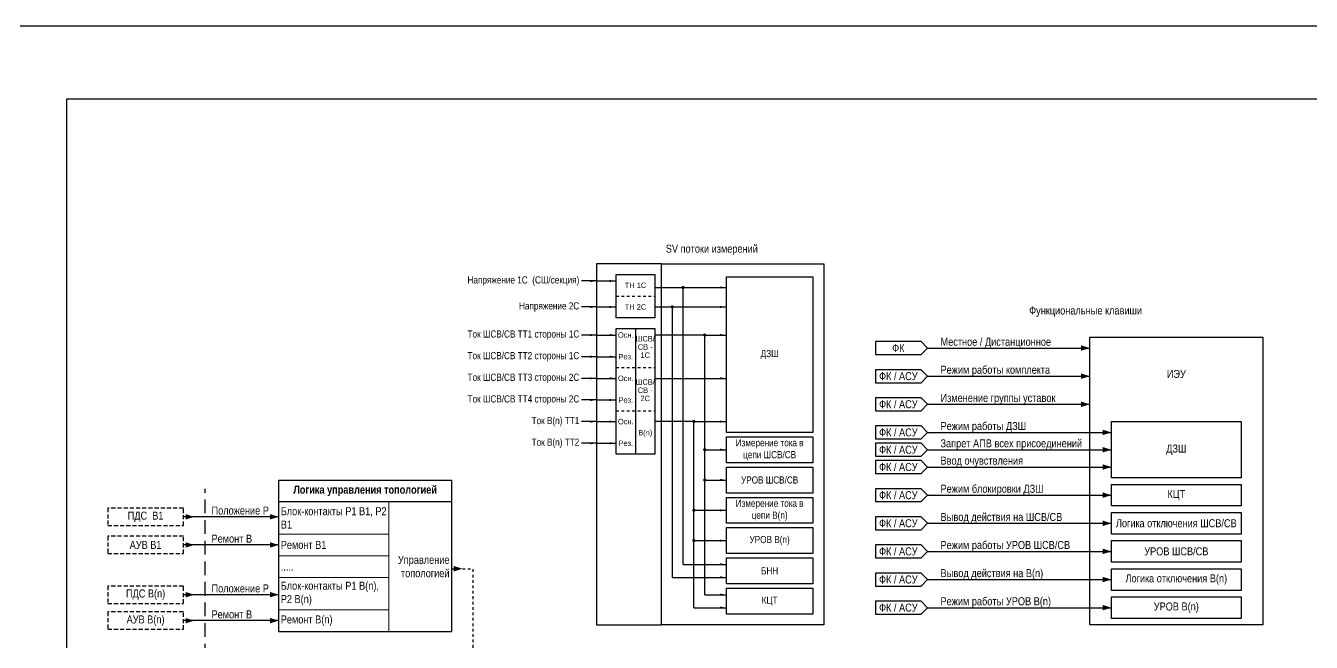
# Model space of a CAD drawing. Header units: millimetres. Extents: x -2550 to 7325, y -3772 to 3128.
# Drawn here: x 81 to 675, y -1107 to -822 of the extents above; entities that cross this region are included whole.
import ezdxf

# ---------------------------------------------------------------- set-up
doc = ezdxf.new("R2010")
doc.units = ezdxf.units.MM
for name, pattern in [('JIS_02_1.2', [2.5, 1.25, -1.25]), ('штриховая2', [9.525, 6.35, -3.175]), ('штрихпунктирная2', [12.7, 6.35, -3.175, 0, -3.175])]:
    doc.linetypes.add(name, pattern=pattern)
for name, color, linetype, lineweight in [('Основная', 7, 'Continuous', 30), ('Тонкая', 7, 'Continuous', 18), ('Цепи внешние', 84, 'Continuous', 30), ('Цепи внутренние', 5, 'Continuous', 30), ('Цепи ТН', 200, 'Continuous', 30), ('Цепи ТТ', 23, 'Continuous', 30), ('Цепи ТТ  других присоединений', 23, 'штрихпунктирная2', 30), ('Цепь - ФК и АСУ', 132, 'Continuous', 30)]:
    doc.layers.add(name, color=color, linetype=linetype, lineweight=lineweight)
doc.styles.add('Narrow', font='ARIALN.TTF')
doc.styles.add('Табл дан', font='ARIALN.TTF')
doc.styles.add('Табл загол', font='ARIALNB.TTF')
doc.styles.add('Табл назв', font='ARIALN.TTF')

# ---------------------------------------------------------------- blocks, each defined once
blk = doc.blocks.new('Point')
at = {"layer": 'Основная', "color": 0, "const_width": 1.5}
blk.add_lwpolyline([(-0.75, 0, 1), (0.75, 0, 1)], format="xyb", close=True, dxfattribs=at)
blk = doc.blocks.new('*T180')
at = {"layer": 'Основная', "color": 0, "linetype": 'ByBlock', "lineweight": -2, "transparency": 16777216}
for p, q in [((0, 0), (80, 0)), ((0, 0), (0, -10)), ((80, 0), (80, -10))]:
    blk.add_line(p, q, dxfattribs=at)
at = {"layer": 'Основная', "color": 0, "linetype": 'ByBlock', "lineweight": 30, "transparency": 16777216}
for p, q in [((0, -10), (80, -10)), ((0, -10), (0, -70)), ((80, -10), (80, -70)), ((0, -70), (80, -70))]:
    blk.add_line(p, q, dxfattribs=at)
at = {"layer": 'Основная', "color": 0, "linetype": 'ByBlock', "lineweight": 18, "transparency": 16777216}
for p, q in [((51, -10), (51, -70)), ((0, -25), (51, -25)), ((0, -35), (51, -35)), ((0, -45), (51, -45)), ((0, -60), (51, -60))]:
    blk.add_line(p, q, dxfattribs=at)
at = {"layer": 'Основная', "color": 0, "transparency": 16777216, "char_height": 3.7}
for s, insert, width, attachment_point, style in [('Логика управления топологией', (40, -5), 77, 5, 'Табл загол'), ('Блок-контакты Р1 В1, Р2 В1', (1, -17.5), 49, 4, 'Табл дан'), ('Ремонт В1', (1, -30), 49, 4, 'Табл дан'), ('Управление топологией', (79, -40), 27, 6, 'Табл дан'), ('.....', (1, -40), 49, 4, 'Табл дан'), ('Блок-контакты Р1 {\\C256;В(n)}, Р2 {\\C256;В(n)}', (1, -52.5), 49, 4, 'Табл дан'), ('Ремонт {\\C256;В(n)}', (1, -65), 49, 4, 'Табл дан')]:
    blk.add_mtext(s, dxfattribs=dict(at, insert=insert, width=width, attachment_point=attachment_point, style=style))

msp = doc.modelspace()

# ---------------------------------------------------------------- linework, layer by layer
at = {"layer": 'Основная', "color": 4}
msp.add_lwpolyline([(-1547, -822), (975, -822), (975, -1639), (-1547, -1639)], close=True, dxfattribs=at)
at = {"layer": 'Основная', "color": 1}
msp.add_lwpolyline([(100, -1696), (694, -1696), (694, -856), (100, -856)], close=True, dxfattribs=at)
at = {"layer": 'Основная', "ltscale": 0.3}
msp.add_lwpolyline([(375, -932), (345, -932), (345, -1099), (375, -1099)], dxfattribs=at)
for points in [[(375, -932), (450, -932), (450, -1099), (375, -1099)], [(583, -1005), (643, -1005), (643, -1031), (583, -1031)], [(583, -1034), (643, -1034), (643, -1044), (583, -1044)], [(583, -1047), (643, -1047), (643, -1057), (583, -1057)], [(583, -1060), (643, -1060), (643, -1070), (583, -1070)], [(583, -1073), (643, -1073), (643, -1083), (583, -1083)], [(583, -1086), (643, -1086), (643, -1096), (583, -1096)]]:
    msp.add_lwpolyline(points, close=True, dxfattribs=at)
at = {"layer": 'Основная'}
for points in [[(405, -938), (445, -938), (445, -1010), (405, -1010)], [(573, -966), (653, -966), (653, -1099), (573, -1099)], [(405, -1012), (445, -1012), (445, -1024), (405, -1024)], [(405, -1026), (445, -1026), (445, -1038), (405, -1038)], [(405, -1040), (445, -1040), (445, -1052), (405, -1052)], [(405, -1054), (445, -1054), (445, -1066), (405, -1066)], [(405, -1068), (445, -1068), (445, -1080), (405, -1080)], [(405, -1082), (445, -1082), (445, -1094), (405, -1094)]]:
    msp.add_lwpolyline(points, close=True, dxfattribs=at)
at = {"layer": 'Основная', "ltscale": 0.3}
msp.add_lwpolyline([(283, -1073, 0, 2.5, 0), (279, -1073, 0, 0, 0)], format="xyseb", dxfattribs=at)
at = {"layer": 'Основная', "linetype": 'JIS_02_1.2'}
for points in [[(278, -1073), (288, -1073)], [(288, -1112), (288, -1073)]]:
    msp.add_lwpolyline(points, dxfattribs=at)
at = {"layer": 'Цепи внешние', "linetype": 'штриховая2', "ltscale": 0.3}
for points in [[(154, -1045), (119, -1045), (119, -1053), (154, -1053)], [(154, -1058), (119, -1058), (119, -1066), (154, -1066)], [(154, -1081), (119, -1081), (119, -1089), (154, -1089)], [(154, -1093), (119, -1093), (119, -1101), (154, -1101)]]:
    msp.add_lwpolyline(points, close=True, dxfattribs=at)
at = {"layer": 'Цепи внешние', "ltscale": 0.3}
for points in [[(159, -1049, 0, 2.5, 0), (155, -1049, 0, 0, 0)], [(198, -1049, 0, 2.5, 0), (194, -1049, 0, 0, 0)], [(159, -1062, 0, 2.5, 0), (155, -1062, 0, 0, 0)], [(198, -1062, 0, 2.5, 0), (194, -1062, 0, 0, 0)], [(159, -1085, 0, 2.5, 0), (155, -1085, 0, 0, 0)], [(198, -1085, 0, 2.5, 0), (194, -1085, 0, 0, 0)], [(159, -1097, 0, 2.5, 0), (155, -1097, 0, 0, 0)], [(198, -1097, 0, 2.5, 0), (194, -1097, 0, 0, 0)]]:
    msp.add_lwpolyline(points, format="xyseb", dxfattribs=at)
for points in [[(198, -1049), (154, -1049)], [(198, -1062), (154, -1062)], [(198, -1085), (154, -1085)], [(198, -1097), (154, -1097)]]:
    msp.add_lwpolyline(points, dxfattribs=at)
at = {"layer": 'Цепи внутренние', "linetype": 'штриховая2'}
msp.add_lwpolyline([(164, -1476), (164, -1036)], dxfattribs=at)
at = {"layer": 'Цепи ТН', "ltscale": 0.3}
msp.add_lwpolyline([(354, -937), (372, -937), (372, -957), (354, -957)], close=True, dxfattribs=at)
for points in [[(345, -940), (338, -940)], [(345, -940), (354, -940)], [(372, -943), (405, -943)], [(345, -952), (338, -952)], [(345, -952), (354, -952)], [(372, -952), (405, -952)], [(385, -1071), (405, -1071)], [(380, -1077), (405, -1077)]]:
    msp.add_lwpolyline(points, dxfattribs=at)
at = {"layer": 'Цепи ТН'}
for points in [[(345, -940, 0, 1, 0), (342, -940, 0, 0, 0)], [(354, -940, 0, 1, 0), (351, -940, 0, 0, 0)], [(405, -943, 0, 1, 0), (402, -943, 0, 0, 0)], [(345, -952, 0, 1, 0), (342, -952, 0, 0, 0)], [(354, -952, 0, 1, 0), (351, -952, 0, 0, 0)], [(405, -952, 0, 1, 0), (402, -952, 0, 0, 0)], [(405, -1071, 0, 1, 0), (402, -1071, 0, 0, 0)], [(405, -1077, 0, 1, 0), (402, -1077, 0, 0, 0)]]:
    msp.add_lwpolyline(points, format="xyseb", dxfattribs=at)
for points in [[(385, -1071), (385, -943)], [(380, -952), (380, -1077)]]:
    msp.add_lwpolyline(points, dxfattribs=at)
at = {"layer": 'Цепи ТН', "linetype": 'JIS_02_1.2'}
msp.add_lwpolyline([(354, -947), (372, -947)], dxfattribs=at)
at = {"layer": 'Цепи ТТ', "ltscale": 0.3}
msp.add_lwpolyline([(354, -962), (372, -962), (372, -1020), (354, -1020)], close=True, dxfattribs=at)
at = {"layer": 'Цепи ТТ'}
for points in [[(363, -962), (363, -1020)], [(395, -965), (372, -965)], [(395, -1085), (395, -965)], [(390, -1005), (372, -1005)], [(390, -1091), (390, -1005)]]:
    msp.add_lwpolyline(points, dxfattribs=at)
at = {"layer": 'Цепи ТТ', "ltscale": 0.3}
for points in [[(345, -965), (338, -965)], [(345, -965), (338, -965)], [(345, -965), (354, -965)], [(395, -965), (405, -965)], [(345, -975), (338, -975)], [(345, -975), (338, -975)], [(345, -975), (354, -975)], [(345, -985), (338, -985)], [(345, -985), (338, -985)], [(345, -985), (354, -985)], [(372, -985), (405, -985)], [(345, -995), (338, -995)], [(345, -995), (338, -995)], [(345, -995), (354, -995)], [(345, -1005), (338, -1005)], [(345, -1005), (338, -1005)], [(345, -1005), (354, -1005)], [(390, -1005), (405, -1005)], [(345, -1015), (338, -1015)], [(345, -1015), (338, -1015)], [(345, -1015), (354, -1015)], [(395, -1018), (405, -1018)], [(395, -1032), (405, -1032)], [(390, -1046), (405, -1046)], [(390, -1060), (405, -1060)], [(395, -1085), (405, -1085)], [(390, -1091), (405, -1091)]]:
    msp.add_lwpolyline(points, dxfattribs=at)
at = {"layer": 'Цепи ТТ'}
for points in [[(345, -965, 0, 1, 0), (342, -965, 0, 0, 0)], [(405, -965, 0, 1, 0), (402, -965, 0, 0, 0)], [(345, -975, 0, 1, 0), (342, -975, 0, 0, 0)], [(345, -985, 0, 1, 0), (342, -985, 0, 0, 0)], [(405, -985, 0, 1, 0), (402, -985, 0, 0, 0)], [(345, -995, 0, 1, 0), (342, -995, 0, 0, 0)], [(345, -1005, 0, 1, 0), (342, -1005, 0, 0, 0)], [(405, -1005, 0, 1, 0), (402, -1005, 0, 0, 0)], [(345, -1015, 0, 1, 0), (342, -1015, 0, 0, 0)], [(405, -1018, 0, 1, 0), (402, -1018, 0, 0, 0)], [(405, -1032, 0, 1, 0), (402, -1032, 0, 0, 0)], [(405, -1046, 0, 1, 0), (402, -1046, 0, 0, 0)], [(405, -1060, 0, 1, 0), (402, -1060, 0, 0, 0)], [(405, -1085, 0, 1, 0), (402, -1085, 0, 0, 0)], [(405, -1091, 0, 1, 0), (402, -1091, 0, 0, 0)]]:
    msp.add_lwpolyline(points, format="xyseb", dxfattribs=at)
at = {"layer": 'Цепи ТТ', "linetype": 'JIS_02_1.2'}
for points in [[(354, -980), (372, -980)], [(354, -1000), (372, -1000)], [(354, -1000), (372, -1000)]]:
    msp.add_lwpolyline(points, dxfattribs=at)
at = {"layer": 'Цепи ТТ  других присоединений'}
for points in [[(354, -965, 0, 1, 0), (351, -965, 0, 0, 0)], [(354, -975, 0, 1, 0), (351, -975, 0, 0, 0)], [(354, -985, 0, 1, 0), (351, -985, 0, 0, 0)], [(354, -995, 0, 1, 0), (351, -995, 0, 0, 0)], [(354, -1005, 0, 1, 0), (351, -1005, 0, 0, 0)], [(354, -1015, 0, 1, 0), (351, -1015, 0, 0, 0)]]:
    msp.add_lwpolyline(points, format="xyseb", dxfattribs=at)
at = {"layer": 'Цепь - ФК и АСУ', "ltscale": 0.3}
for points in [[(498, -971), (495, -968), (474, -968), (474, -974), (495, -974), (498, -971)], [(498, -984), (495, -981), (474, -981), (474, -987), (495, -987), (498, -984)], [(498, -997), (495, -994), (474, -994), (474, -1000), (495, -1000), (498, -997)], [(498, -1010), (495, -1007), (474, -1007), (474, -1013), (495, -1013), (498, -1010)], [(498, -1018), (495, -1015), (474, -1015), (474, -1021), (495, -1021), (498, -1018)], [(498, -1026), (495, -1023), (474, -1023), (474, -1029), (495, -1029), (498, -1026)], [(498, -1039), (495, -1036), (474, -1036), (474, -1042), (495, -1042), (498, -1039)], [(498, -1052), (495, -1049), (474, -1049), (474, -1055), (495, -1055), (498, -1052)], [(498, -1065), (495, -1062), (474, -1062), (474, -1068), (495, -1068), (498, -1065)], [(498, -1078), (495, -1075), (474, -1075), (474, -1081), (495, -1081), (498, -1078)], [(498, -1091), (495, -1088), (474, -1088), (474, -1094), (495, -1094), (498, -1091)]]:
    msp.add_lwpolyline(points, dxfattribs=at)
at = {"layer": 'Цепь - ФК и АСУ'}
for points in [[(498, -971), (573, -971)], [(498, -984), (573, -984)], [(498, -997), (573, -997)], [(498, -1010), (583, -1010)], [(498, -1018), (583, -1018)], [(498, -1026), (583, -1026)], [(498, -1039), (583, -1039)], [(498, -1052), (583, -1052)], [(498, -1065), (583, -1065)], [(498, -1078), (583, -1078)], [(498, -1091), (583, -1091)]]:
    msp.add_lwpolyline(points, dxfattribs=at)
at = {"layer": 'Цепь - ФК и АСУ', "ltscale": 0.3}
for points in [[(573, -971, 0, 2.5, 0), (569, -971, 0, 0, 0)], [(573, -984, 0, 2.5, 0), (569, -984, 0, 0, 0)], [(573, -997, 0, 2.5, 0), (569, -997, 0, 0, 0)], [(583, -1010, 0, 2.5, 0), (579, -1010, 0, 0, 0)], [(583, -1018, 0, 2.5, 0), (579, -1018, 0, 0, 0)], [(583, -1026, 0, 2.5, 0), (579, -1026, 0, 0, 0)], [(583, -1039, 0, 2.5, 0), (579, -1039, 0, 0, 0)], [(583, -1052, 0, 2.5, 0), (579, -1052, 0, 0, 0)], [(583, -1065, 0, 2.5, 0), (579, -1065, 0, 0, 0)], [(583, -1078, 0, 2.5, 0), (579, -1078, 0, 0, 0)], [(583, -1091, 0, 2.5, 0), (579, -1091, 0, 0, 0)]]:
    msp.add_lwpolyline(points, format="xyseb", dxfattribs=at)

# ---------------------------------------------------------------- block references
msp.add_blockref('*T180', (198, -1032))
at = {"layer": 'Цепи ТН', "xscale": 0.5, "yscale": 0.5, "zscale": 0.5}
for p in [(385, -943), (380, -952)]:
    msp.add_blockref('Point', p, dxfattribs=at)
at = {"layer": 'Цепи ТТ', "xscale": 0.5, "yscale": 0.5, "zscale": 0.5}
for p in [(395, -965), (390, -1005), (395, -1018), (395, -1032), (390, -1046), (390, -1060)]:
    msp.add_blockref('Point', p, dxfattribs=at)

# ---------------------------------------------------------------- texts
at = {"layer": 'Основная', "style": 'Narrow'}
for s, insert, char_height, width, attachment_point in [('Напряжение 1С  (СШ/секция) ', (337, -940), 3.3, 61, 6), ('Напряжение 2С ', (337, -952), 3.3, 34, 6), ('Функциональные клавиши', (571.07, -956.6), 3.7, 94, 8), ('Ток ШСВ/СВ ТТ1 стороны 1С', (337, -965), 3.3, 71.4983, 6), ('Местное / Дистанционное', (504, -971), 3.7, 89, 7), ('Ток ШСВ/СВ ТТ2 стороны 1С', (337, -975), 3.3, 71.4983, 6), ('ДЗШ', (425, -974), 3.3, 40, 5), ('ФК', (484.5, -971), 3.7, 21, 5), ('Режим работы комплекта', (504, -984), 3.7, 89, 7), ('Ток ШСВ/СВ ТТ3 стороны 2С', (337, -985), 3.3, 71.4983, 6), ('ФК / АСУ', (484.5, -984), 3.7, 21, 5), ('ИЭУ', (613, -983), 3.7, 80, 5), ('Изменение группы уставок', (504, -997), 3.7, 89, 7), ('Ток ШСВ/СВ ТТ4 стороны 2С', (337, -995), 3.3, 71.4983, 6), ('ФК / АСУ', (484.5, -997), 3.7, 21, 5), ('Ток В(n) ТТ1', (337, -1005), 3.3, 71.4983, 6), ('ФК / АСУ', (484.5, -1010), 3.7, 21, 5), ('Режим работы ДЗШ', (504, -1010), 3.7, 89, 7), ('Ток В(n) ТТ2', (337, -1015), 3.3, 71.4983, 6), ('{\\C0;Измерение }тока в цепи ШСВ/СВ', (425, -1018), 3.3, 40, 5), ('ФК / АСУ', (484.5, -1018), 3.7, 21, 5), ('Запрет АПВ всех присоединений', (504, -1018), 3.7, 74, 7), ('ДЗШ', (613, -1018), 3.7, 60, 5), ('Ввод очувствления', (504, -1026), 3.7, 74, 7), ('ФК / АСУ', (484.5, -1026), 3.7, 21, 5), ('УРОВ ШСВ/СВ', (425, -1032), 3.3, 40, 5), ('Режим блокировки ДЗШ', (504, -1039), 3.7, 74, 7), ('ФК / АСУ', (484.5, -1039), 3.7, 21, 5), ('КЦТ', (613, -1039), 3.7, 60, 5), ('Положение Р', (167, -1048), 3.7, 77, 7), ('{\\C0;Измерение }тока в цепи В(n)', (425, -1046), 3.3, 40, 5), ('ПДС  В1', (136.5, -1049), 3.7, 35, 5), ('ФК / АСУ', (484.5, -1052), 3.7, 21, 5), ('Вывод действия на ШСВ/СВ', (504, -1052), 3.7, 89, 7), ('Логика отключения ШСВ/СВ', (613, -1052), 3.7, 60, 5), ('Ремонт В', (167, -1061), 3.7, 77, 7), ('УРОВ В(n)', (425, -1060), 3.3, 40, 5), ('АУВ В1', (136.5, -1062), 3.7, 35, 5), ('ФК / АСУ', (484.5, -1065), 3.7, 21, 5), ('Режим работы УРОВ ШСВ/СВ', (504, -1065), 3.7, 68, 7), ('УРОВ ШСВ/СВ', (613, -1065), 3.7, 60, 5), ('БНН', (425, -1074), 3.3, 40, 5), ('Вывод действия на В(n)', (504, -1078), 3.7, 68, 7), ('Логика отключения В(n)', (613, -1078), 3.7, 60, 5), ('Положение Р', (167, -1084), 3.7, 77, 7), ('ФК / АСУ', (484.5, -1078), 3.7, 21, 5), ('ПДС В(n)', (136.5, -1085), 3.7, 35, 5), ('КЦТ', (425, -1088), 3.3, 40, 5), ('Режим работы УРОВ В(n)', (504, -1091), 3.7, 68, 7), ('Ремонт В', (167, -1096), 3.7, 77, 7), ('ФК / АСУ', (484.5, -1091), 3.7, 21, 5), ('УРОВ В(n)', (613, -1091), 3.7, 60, 5), ('АУВ В(n)', (136.5, -1097), 3.7, 35, 5)]:
    msp.add_mtext(s, dxfattribs=dict(at, insert=insert, char_height=char_height, width=width, attachment_point=attachment_point))
at = {"layer": 'Основная', "char_height": 2.5, "attachment_point": 5, "line_spacing_factor": 0.909091, "style": 'Narrow'}
for s, insert, width in [('ТН 1С', (363, -942), 18), ('ТН 2С', (363, -952), 18), ('Осн.', (358.5, -965), 9), ('ШСВ/ СВ - 1С', (367.5, -970.5), 9.2285), ('Рез.', (358.5, -975), 9), ('Осн.', (358.5, -985), 9), ('ШСВ/ СВ - 2С', (367.5, -990.5), 9), ('Рез.', (358.5, -995), 9), ('Осн.', (358.5, -1005), 9), ('В(n)', (367.5, -1010.5), 9), ('Рез.', (358.5, -1015), 9)]:
    msp.add_mtext(s, dxfattribs=dict(at, insert=insert, width=width))
at = {"layer": 'Тонкая', "insert": (377, -923.21), "char_height": 3.7, "width": 44.1925, "attachment_point": 1, "style": 'Табл назв'}
msp.add_mtext('SV потоки измерений\\P', dxfattribs=at)

doc.saveas('drawing.dxf')
